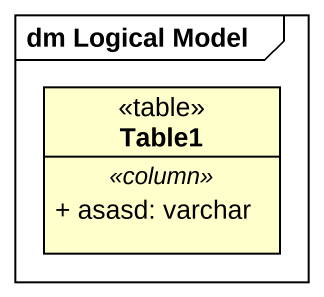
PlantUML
@startuml
mainframe dm Logical Model
hide circle
hide empty members
skinparam classAttributeIconSize 0
class Table1 <<table>> {
  .. <<column>> ..
  + asasd: varchar
}
@enduml
